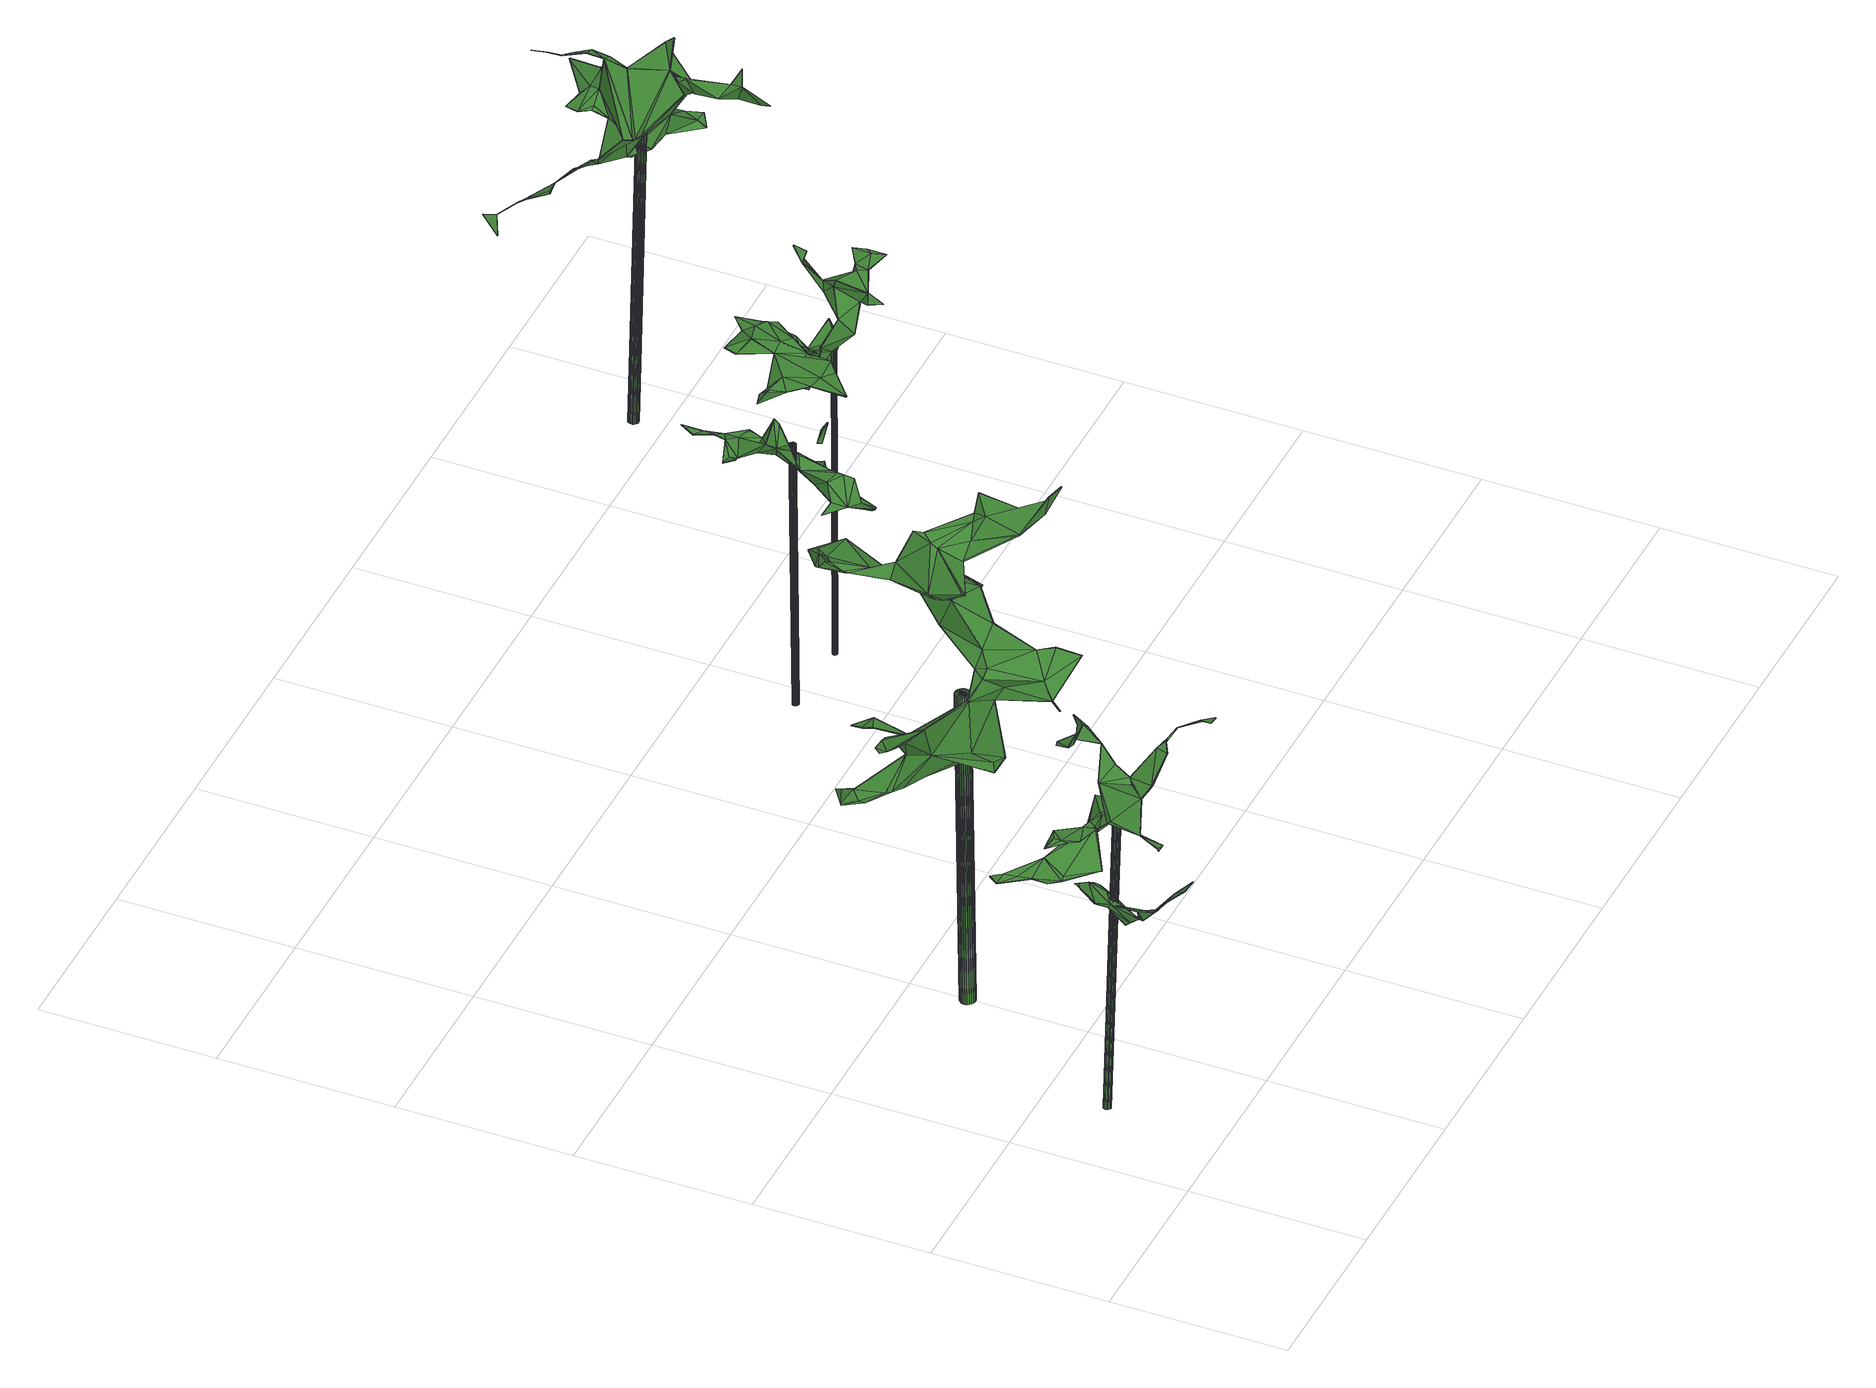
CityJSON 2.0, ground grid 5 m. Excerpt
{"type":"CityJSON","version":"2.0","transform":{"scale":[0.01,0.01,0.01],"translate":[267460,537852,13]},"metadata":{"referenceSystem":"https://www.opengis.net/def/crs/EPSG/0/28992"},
"CityObjects":{
"tree1":{"type":"SolitaryVegetationObject","attributes":{"gtid":299,"crown_width_m":3.86,"crown_median_z":22.82,"crown_r50_m":0.208,"crown_porosity":0.941,"trunk_H_m":9.48,"trunk_DBH_m":0.213,"trunk_radius_m":0.107,"trunk_base_height_m":13.34,"original_gtid":"338"},"geometry":[{"type":"Solid","lod":"3","boundaries":[[[[0,1,2]],[[3,4,5]],[[3,6,4]],[[7,8,9]],[[10,11,12]],[[13,14,15]],[[16,17,18]],[[19,20,21]],[[3,22,6]],[[23,24,7]],[[25,7,24]],[[25,24,23]],[[26,27,28]],[[10,29,11]],[[21,30,19]],[[31,32,33]],[[34,35,36]],[[37,38,39]],[[40,41,42]],[[1,40,42]],[[29,26,11]],[[7,43,8]],[[12,11,26]],[[44,14,45]],[[23,9,8]],[[46,5,47]],[[3,5,46]],[[48,49,50]],[[51,52,34]],[[1,53,54]],[[40,54,53]],[[32,13,55]],[[32,31,56]],[[32,56,13]],[[57,58,41]],[[18,59,16]],[[47,60,61]],[[20,62,21]],[[63,64,65]],[[43,7,66]],[[2,67,68]],[[57,67,2]],[[69,70,71]],[[62,71,70]],[[72,73,71]],[[68,74,75]],[[76,77,15]],[[55,15,77]],[[0,53,1]],[[35,48,50]],[[78,79,80]],[[81,82,59]],[[81,59,18]],[[83,84,85]],[[83,85,86]],[[33,37,87]],[[88,87,37]],[[89,90,91]],[[53,75,64]],[[92,93,94]],[[10,95,96]],[[84,47,97]],[[60,47,84]],[[98,82,14]],[[26,28,12]],[[82,63,59]],[[90,89,79]],[[99,56,31]],[[73,86,35]],[[88,37,100]],[[92,101,102]],[[72,51,103]],[[71,51,72]],[[68,98,74]],[[98,68,63]],[[43,104,8]],[[62,105,52]],[[106,60,36]],[[82,107,108]],[[109,80,89]],[[78,110,79]],[[53,64,41]],[[53,41,40]],[[76,15,111]],[[63,82,98]],[[108,109,112]],[[52,35,34]],[[98,14,13]],[[0,75,53]],[[81,107,82]],[[69,71,73]],[[91,90,113]],[[79,89,80]],[[95,100,114]],[[23,8,104]],[[1,54,40]],[[4,115,5]],[[63,68,64]],[[21,62,70]],[[57,43,58]],[[57,41,67]],[[51,34,103]],[[13,15,55]],[[70,116,21]],[[97,5,115]],[[47,5,97]],[[1,42,2]],[[9,23,7]],[[50,73,35]],[[20,19,105]],[[20,105,62]],[[84,83,60]],[[65,75,74]],[[112,117,110]],[[14,108,107]],[[14,107,15]],[[68,67,64]],[[16,59,63]],[[16,63,65]],[[29,114,26]],[[29,95,114]],[[46,118,119]],[[26,114,27]],[[39,38,88]],[[61,60,106]],[[91,109,89]],[[104,57,23]],[[61,106,102]],[[109,91,113]],[[43,57,104]],[[105,35,52]],[[105,48,35]],[[16,120,17]],[[0,68,75]],[[115,118,97]],[[64,75,65]],[[0,2,68]],[[15,107,81]],[[121,122,123]],[[49,116,73]],[[39,88,28]],[[123,122,76]],[[120,124,17]],[[33,32,124]],[[38,124,120]],[[44,109,108]],[[44,125,109]],[[62,51,71]],[[62,52,51]],[[78,80,125]],[[109,125,80]],[[29,96,95]],[[118,101,97]],[[102,101,61]],[[46,61,101]],[[13,126,98]],[[127,98,126]],[[127,126,13]],[[65,74,120]],[[88,38,99]],[[81,18,128]],[[76,122,121]],[[28,27,39]],[[86,129,83]],[[72,129,86]],[[49,130,116]],[[58,66,7]],[[3,46,22]],[[118,4,119]],[[46,47,61]],[[58,43,66]],[[42,25,2]],[[109,113,112]],[[44,110,78]],[[128,131,77]],[[125,44,78]],[[110,117,79]],[[112,113,117]],[[90,117,113]],[[76,128,77]],[[79,117,90]],[[108,45,82]],[[30,130,19]],[[115,4,118]],[[132,102,84]],[[65,120,16]],[[118,46,101]],[[82,45,14]],[[33,38,37]],[[73,72,86]],[[123,76,111]],[[121,123,111]],[[121,111,15]],[[56,127,13]],[[97,132,84]],[[101,132,97]],[[28,100,12]],[[95,12,100]],[[17,32,55]],[[50,49,73]],[[108,14,44]],[[55,77,131]],[[2,25,57]],[[23,57,25]],[[39,100,37]],[[98,127,74]],[[103,129,72]],[[46,119,22]],[[55,131,17]],[[83,36,60]],[[103,36,83]],[[34,36,103]],[[94,93,132]],[[119,4,22]],[[4,6,22]],[[39,27,100]],[[88,100,28]],[[74,127,120]],[[99,127,56]],[[38,127,99]],[[38,120,127]],[[12,95,10]],[[81,133,15]],[[29,10,96]],[[30,116,130]],[[21,116,30]],[[41,64,67]],[[33,124,38]],[[94,132,92]],[[132,93,102]],[[102,93,92]],[[101,92,132]],[[41,25,42]],[[41,58,25]],[[7,25,58]],[[48,130,49]],[[105,130,48]],[[19,130,105]],[[17,131,18]],[[128,18,131]],[[106,36,102]],[[17,124,32]],[[86,85,35]],[[35,85,36]],[[15,133,121]],[[27,114,100]],[[83,129,103]],[[33,87,31]],[[99,31,87]],[[88,99,87]],[[69,116,70]],[[73,116,69]],[[102,36,85]],[[102,85,84]],[[81,128,133]],[[121,133,76]],[[128,76,133]],[[112,45,108]],[[44,45,110]],[[110,45,112]],[[134,135,136]],[[134,136,137]],[[137,136,138]],[[137,138,139]],[[136,135,140]],[[136,140,138]],[[138,140,141]],[[138,141,139]],[[140,135,142]],[[140,142,141]],[[141,142,143]],[[141,143,139]],[[142,135,144]],[[142,144,143]],[[143,144,145]],[[143,145,139]],[[144,135,146]],[[144,146,145]],[[145,146,147]],[[145,147,139]],[[146,135,148]],[[146,148,147]],[[147,148,149]],[[147,149,139]],[[148,135,150]],[[148,150,149]],[[149,150,151]],[[149,151,139]],[[150,135,152]],[[150,152,151]],[[151,152,153]],[[151,153,139]],[[152,135,154]],[[152,154,153]],[[153,154,155]],[[153,155,139]],[[154,135,156]],[[154,156,155]],[[155,156,157]],[[155,157,139]],[[156,135,158]],[[156,158,157]],[[157,158,159]],[[157,159,139]],[[158,135,160]],[[158,160,159]],[[159,160,161]],[[159,161,139]],[[160,135,162]],[[160,162,161]],[[161,162,163]],[[161,163,139]],[[162,135,164]],[[162,164,163]],[[163,164,165]],[[163,165,139]],[[164,135,166]],[[164,166,165]],[[165,166,167]],[[165,167,139]],[[166,135,168]],[[166,168,167]],[[167,168,169]],[[167,169,139]],[[168,135,170]],[[168,170,169]],[[169,170,171]],[[169,171,139]],[[170,135,172]],[[170,172,171]],[[171,172,173]],[[171,173,139]],[[172,135,174]],[[172,174,173]],[[173,174,175]],[[173,175,139]],[[174,135,176]],[[174,176,175]],[[175,176,177]],[[175,177,139]],[[176,135,178]],[[176,178,177]],[[177,178,179]],[[177,179,139]],[[178,135,180]],[[178,180,179]],[[179,180,181]],[[179,181,139]],[[180,135,182]],[[180,182,181]],[[181,182,183]],[[181,183,139]],[[182,135,134]],[[182,134,183]],[[183,134,137]],[[183,137,139]]]]}]},
"tree2":{"type":"SolitaryVegetationObject","attributes":{"gtid":203,"crown_width_m":7.21,"crown_median_z":23.22,"crown_r50_m":0.331,"crown_porosity":0.958,"trunk_H_m":9.76,"trunk_DBH_m":0.433,"trunk_radius_m":0.217,"trunk_base_height_m":13.46,"original_gtid":"224"},"geometry":[{"type":"Solid","lod":"3","boundaries":[[[[184,185,186]],[[187,188,189]],[[190,191,192]],[[193,194,195]],[[196,188,187]],[[197,198,199]],[[197,199,200]],[[201,202,203]],[[204,205,206]],[[207,208,195]],[[209,210,211]],[[212,213,214]],[[215,216,217]],[[218,219,220]],[[221,222,223]],[[224,225,226]],[[224,226,227]],[[228,229,230]],[[231,230,229]],[[232,188,233]],[[234,235,236]],[[209,211,237]],[[238,239,214]],[[240,241,231]],[[242,202,243]],[[244,245,246]],[[247,248,249]],[[250,248,247]],[[251,252,247]],[[253,254,212]],[[255,256,257]],[[258,259,260]],[[261,227,262]],[[263,206,238]],[[264,244,265]],[[189,188,266]],[[267,268,269]],[[256,255,270]],[[271,210,209]],[[272,210,271]],[[273,205,204]],[[274,275,276]],[[277,275,274]],[[278,218,220]],[[266,232,227]],[[266,227,261]],[[228,279,280]],[[228,230,279]],[[281,282,283]],[[226,283,282]],[[196,187,284]],[[266,188,232]],[[261,282,266]],[[276,275,285]],[[265,246,286]],[[287,288,289]],[[290,291,292]],[[274,293,277]],[[294,295,296]],[[215,217,297]],[[200,298,197]],[[299,298,200]],[[244,246,265]],[[228,280,300]],[[225,283,226]],[[234,236,301]],[[255,302,270]],[[303,203,202]],[[304,238,203]],[[243,202,201]],[[243,201,305]],[[196,224,233]],[[306,307,215]],[[300,308,228]],[[309,308,300]],[[310,308,309]],[[311,312,313]],[[185,314,199]],[[265,286,264]],[[315,264,286]],[[316,268,267]],[[233,224,232]],[[192,236,317]],[[318,236,192]],[[249,248,288]],[[223,288,248]],[[221,319,273]],[[320,319,221]],[[233,188,196]],[[259,321,322]],[[299,200,323]],[[208,321,195]],[[322,321,208]],[[287,249,288]],[[242,243,218]],[[289,324,325]],[[311,326,327]],[[326,328,327]],[[241,240,298]],[[316,290,242]],[[232,224,227]],[[326,311,329]],[[243,219,218]],[[330,331,332]],[[190,332,331]],[[328,333,234]],[[219,334,335]],[[280,336,337]],[[249,338,247]],[[295,237,296]],[[339,340,341]],[[269,203,303]],[[184,337,336]],[[270,342,343]],[[208,344,322]],[[345,322,344]],[[215,245,306]],[[294,280,295]],[[279,295,280]],[[218,346,242]],[[253,212,214]],[[347,346,348]],[[316,291,290]],[[347,284,187]],[[223,349,288]],[[285,350,276]],[[279,230,351]],[[272,336,352]],[[327,301,311]],[[197,240,198]],[[335,353,219]],[[262,282,261]],[[226,282,262]],[[273,204,260]],[[354,258,260]],[[289,288,324]],[[317,236,269]],[[242,317,269]],[[316,267,291]],[[193,195,321]],[[291,303,292]],[[240,355,198]],[[356,273,319]],[[357,191,331]],[[269,304,203]],[[189,281,187]],[[336,294,352]],[[328,234,327]],[[327,234,301]],[[270,302,342]],[[270,343,256]],[[222,349,223]],[[256,343,325]],[[200,199,323]],[[299,323,199]],[[315,358,264]],[[227,226,262]],[[224,196,284]],[[281,266,282]],[[317,242,346]],[[244,358,359]],[[264,358,244]],[[204,263,220]],[[273,345,221]],[[224,284,347]],[[212,254,213]],[[214,213,238]],[[238,304,278]],[[312,318,307]],[[331,330,357]],[[283,360,347]],[[361,221,362]],[[260,353,363]],[[334,219,305]],[[243,305,219]],[[203,238,213]],[[220,353,260]],[[201,203,213]],[[218,236,235]],[[185,230,231]],[[185,231,241]],[[276,350,274]],[[204,206,263]],[[364,365,366]],[[347,367,224]],[[312,307,359]],[[313,368,357]],[[297,357,368]],[[369,288,350]],[[350,288,349]],[[256,325,324]],[[289,370,287]],[[251,250,252]],[[199,186,185]],[[309,300,337]],[[352,211,272]],[[235,346,218]],[[371,372,258]],[[206,205,373]],[[192,374,307]],[[287,334,338]],[[318,192,307]],[[313,357,330]],[[297,358,375]],[[370,325,343]],[[370,289,325]],[[249,287,338]],[[189,266,281]],[[309,337,184]],[[184,310,309]],[[198,186,199]],[[202,292,303]],[[202,290,292]],[[352,294,296]],[[376,377,257]],[[359,306,244]],[[245,244,306]],[[242,290,202]],[[303,291,267]],[[283,347,187]],[[303,267,269]],[[220,260,204]],[[366,248,250]],[[255,257,377]],[[293,274,349]],[[221,361,222]],[[344,208,207]],[[240,231,308]],[[241,314,185]],[[219,353,220]],[[209,237,295]],[[272,211,210]],[[336,185,184]],[[358,368,359]],[[312,359,368]],[[279,209,295]],[[237,211,296]],[[352,296,211]],[[271,230,336]],[[271,336,272]],[[374,192,191]],[[298,314,241]],[[299,314,298]],[[299,199,314]],[[341,254,253]],[[341,305,254]],[[364,250,251]],[[324,378,256]],[[376,256,378]],[[336,230,185]],[[318,312,301]],[[250,364,366]],[[215,374,216]],[[363,379,354]],[[301,236,318]],[[305,201,213]],[[331,191,190]],[[216,191,217]],[[293,349,222]],[[274,350,349]],[[334,287,335]],[[258,354,371]],[[221,248,366]],[[223,248,221]],[[370,335,287]],[[373,380,381]],[[304,269,236]],[[359,307,306]],[[278,236,218]],[[304,236,278]],[[341,381,339]],[[311,313,329]],[[328,329,313]],[[197,298,240]],[[224,367,225]],[[333,225,367]],[[259,193,321]],[[242,269,268]],[[328,326,329]],[[328,313,330]],[[360,382,332]],[[259,322,383]],[[384,275,385]],[[259,383,260]],[[339,381,380]],[[285,275,384]],[[386,253,214]],[[235,348,346]],[[221,366,320]],[[324,343,342]],[[301,312,311]],[[242,268,316]],[[308,310,240]],[[310,184,240]],[[280,337,300]],[[256,376,257]],[[380,340,339]],[[305,213,254]],[[387,381,341]],[[285,384,350]],[[371,350,384]],[[216,374,191]],[[215,307,374]],[[315,375,358]],[[277,385,275]],[[259,372,193]],[[194,193,372]],[[206,381,387]],[[373,381,206]],[[345,383,322]],[[345,273,383]],[[273,260,383]],[[186,198,355]],[[246,375,286]],[[293,385,277]],[[330,382,328]],[[332,382,330]],[[333,328,382]],[[273,356,205]],[[283,225,382]],[[360,283,382]],[[333,382,225]],[[297,368,358]],[[312,368,313]],[[376,302,377]],[[376,342,302]],[[377,302,255]],[[238,278,263]],[[263,278,220]],[[388,371,384]],[[222,388,293]],[[333,367,347]],[[305,389,334]],[[341,389,305]],[[333,348,234]],[[235,234,348]],[[215,297,375]],[[184,355,240]],[[345,362,221]],[[344,362,345]],[[384,385,388]],[[293,388,385]],[[357,297,191]],[[217,191,297]],[[379,343,369]],[[379,369,371]],[[350,371,369]],[[281,283,187]],[[260,363,354]],[[338,334,389]],[[324,369,343]],[[324,288,369]],[[194,372,371]],[[388,361,371]],[[259,258,372]],[[388,222,361]],[[366,365,320]],[[371,354,379]],[[342,378,324]],[[370,343,379]],[[363,353,335]],[[335,379,363]],[[370,379,335]],[[348,333,347]],[[341,340,373]],[[342,376,378]],[[280,294,336]],[[332,190,360]],[[347,360,346]],[[346,360,317]],[[192,317,360]],[[192,360,190]],[[338,356,247]],[[389,356,338]],[[247,356,251]],[[373,340,380]],[[364,356,365]],[[373,205,356]],[[341,356,389]],[[341,373,356]],[[251,356,364]],[[286,375,315]],[[246,245,375]],[[215,375,245]],[[356,319,365]],[[320,365,319]],[[361,194,371]],[[195,194,207]],[[207,194,344]],[[362,344,194]],[[362,194,361]],[[271,351,230]],[[253,387,341]],[[253,386,387]],[[206,239,238]],[[250,247,252]],[[308,231,229]],[[308,229,228]],[[184,186,355]],[[206,387,239]],[[214,239,386]],[[386,239,387]],[[209,351,271]],[[279,351,209]],[[390,391,392]],[[390,392,393]],[[393,392,394]],[[393,394,395]],[[392,391,396]],[[392,396,394]],[[394,396,397]],[[394,397,395]],[[396,391,398]],[[396,398,397]],[[397,398,399]],[[397,399,395]],[[398,391,400]],[[398,400,399]],[[399,400,401]],[[399,401,395]],[[400,391,402]],[[400,402,401]],[[401,402,403]],[[401,403,395]],[[402,391,404]],[[402,404,403]],[[403,404,405]],[[403,405,395]],[[404,391,406]],[[404,406,405]],[[405,406,407]],[[405,407,395]],[[406,391,408]],[[406,408,407]],[[407,408,409]],[[407,409,395]],[[408,391,410]],[[408,410,409]],[[409,410,411]],[[409,411,395]],[[410,391,412]],[[410,412,411]],[[411,412,413]],[[411,413,395]],[[412,391,414]],[[412,414,413]],[[413,414,415]],[[413,415,395]],[[414,391,416]],[[414,416,415]],[[415,416,417]],[[415,417,395]],[[416,391,418]],[[416,418,417]],[[417,418,419]],[[417,419,395]],[[418,391,420]],[[418,420,419]],[[419,420,421]],[[419,421,395]],[[420,391,422]],[[420,422,421]],[[421,422,423]],[[421,423,395]],[[422,391,424]],[[422,424,423]],[[423,424,425]],[[423,425,395]],[[424,391,426]],[[424,426,425]],[[425,426,427]],[[425,427,395]],[[426,391,428]],[[426,428,427]],[[427,428,429]],[[427,429,395]],[[428,391,430]],[[428,430,429]],[[429,430,431]],[[429,431,395]],[[430,391,432]],[[430,432,431]],[[431,432,433]],[[431,433,395]],[[432,391,434]],[[432,434,433]],[[433,434,435]],[[433,435,395]],[[434,391,436]],[[434,436,435]],[[435,436,437]],[[435,437,395]],[[436,391,438]],[[436,438,437]],[[437,438,439]],[[437,439,395]],[[438,391,390]],[[438,390,439]],[[439,390,393]],[[439,393,395]]]]}]},
"tree3":{"type":"SolitaryVegetationObject","attributes":{"gtid":303,"crown_width_m":3.64,"crown_median_z":21.95,"crown_r50_m":0.225,"crown_porosity":0.938,"trunk_H_m":8.54,"trunk_DBH_m":0.186,"trunk_radius_m":0.0931,"trunk_base_height_m":13.41,"original_gtid":"342"},"geometry":[{"type":"Solid","lod":"3","boundaries":[[[[440,441,442]],[[443,444,445]],[[446,447,448]],[[444,449,445]],[[450,440,449]],[[451,452,447]],[[453,454,455]],[[456,457,458]],[[459,442,441]],[[460,461,462]],[[463,464,465]],[[466,467,468]],[[458,457,469]],[[470,471,472]],[[473,474,475]],[[473,476,474]],[[457,443,477]],[[445,477,443]],[[478,479,480]],[[481,482,453]],[[483,484,485]],[[450,443,457]],[[486,487,488]],[[477,489,469]],[[490,489,477]],[[457,477,469]],[[491,492,493]],[[494,495,496]],[[496,497,494]],[[473,477,445]],[[490,477,473]],[[498,499,500]],[[501,502,503]],[[469,504,505]],[[451,506,507]],[[508,507,506]],[[509,502,501]],[[495,504,510]],[[511,512,513]],[[460,514,515]],[[481,516,517]],[[518,519,520]],[[518,520,521]],[[491,479,478]],[[486,488,463]],[[522,463,488]],[[481,523,516]],[[524,525,526]],[[527,528,529]],[[493,479,491]],[[521,513,512]],[[530,531,532]],[[447,519,448]],[[454,464,455]],[[533,534,535]],[[515,484,483]],[[536,491,534]],[[529,528,537]],[[538,478,539]],[[455,481,453]],[[483,470,540]],[[541,535,542]],[[533,535,541]],[[543,544,545]],[[546,547,548]],[[543,549,493]],[[550,518,521]],[[495,500,496]],[[534,491,478]],[[551,468,467]],[[538,552,542]],[[466,485,553]],[[484,553,485]],[[448,525,446]],[[496,500,497]],[[493,492,543]],[[551,467,462]],[[460,462,467]],[[527,464,554]],[[492,491,555]],[[524,526,556]],[[519,556,526]],[[455,464,522]],[[463,522,464]],[[557,544,541]],[[452,558,447]],[[447,558,559]],[[515,514,560]],[[514,553,560]],[[532,512,530]],[[561,562,563]],[[560,553,484]],[[515,560,484]],[[489,490,469]],[[517,516,554]],[[564,486,565]],[[521,532,550]],[[473,445,449]],[[490,504,469]],[[443,449,444]],[[450,449,443]],[[566,563,567]],[[462,461,494]],[[545,568,569]],[[561,566,570]],[[571,572,547]],[[554,464,454]],[[473,449,476]],[[573,569,568]],[[544,574,568]],[[539,568,574]],[[551,575,468]],[[468,575,576]],[[481,517,482]],[[462,575,551]],[[511,513,559]],[[454,517,554]],[[454,453,517]],[[482,517,453]],[[566,561,563]],[[494,575,462]],[[576,575,494]],[[577,521,520]],[[577,520,519]],[[572,578,547]],[[442,579,440]],[[546,537,571]],[[456,580,450]],[[581,580,456]],[[486,463,582]],[[486,582,558]],[[458,461,460]],[[493,480,479]],[[532,521,512]],[[461,495,494]],[[556,506,583]],[[584,511,570]],[[483,585,515]],[[566,567,570]],[[570,567,584]],[[571,547,546]],[[459,586,442]],[[455,523,481]],[[574,556,550]],[[574,550,539]],[[501,503,471]],[[499,509,587]],[[559,577,447]],[[485,588,589]],[[485,589,483]],[[519,447,577]],[[490,475,470]],[[506,557,508]],[[503,472,471]],[[571,537,572]],[[567,530,584]],[[468,576,466]],[[455,522,523]],[[557,556,574]],[[557,506,556]],[[545,544,568]],[[557,574,544]],[[502,509,498]],[[542,478,538]],[[542,535,478]],[[534,478,535]],[[576,494,497]],[[466,576,588]],[[497,588,576]],[[548,547,578]],[[590,588,499]],[[466,553,467]],[[550,538,539]],[[552,538,550]],[[545,549,543]],[[502,472,503]],[[463,465,511]],[[581,441,440]],[[441,581,459]],[[469,505,458]],[[456,450,457]],[[554,516,527]],[[459,581,586]],[[591,563,562]],[[450,580,440]],[[579,442,586]],[[579,586,592]],[[592,586,456]],[[456,586,581]],[[581,440,580]],[[483,589,470]],[[590,470,589]],[[451,565,452]],[[558,452,565]],[[558,565,486]],[[541,491,536]],[[460,467,514]],[[509,499,498]],[[475,474,540]],[[529,537,546]],[[446,525,524]],[[470,587,471]],[[473,475,490]],[[527,529,465]],[[561,465,529]],[[563,591,593]],[[563,593,567]],[[564,565,507]],[[527,594,548]],[[497,500,499]],[[456,458,483]],[[456,483,592]],[[530,593,595]],[[567,593,530]],[[564,487,486]],[[562,595,591]],[[472,502,500]],[[506,451,583]],[[557,541,508]],[[541,542,508]],[[596,597,579]],[[588,590,589]],[[542,531,508]],[[550,531,552]],[[508,531,507]],[[542,552,531]],[[562,531,530]],[[595,562,530]],[[507,531,562]],[[532,531,550]],[[507,562,564]],[[595,593,591]],[[483,458,585]],[[561,487,562]],[[546,487,561]],[[562,487,564]],[[544,543,492]],[[529,546,561]],[[458,504,461]],[[505,504,458]],[[524,556,583]],[[524,583,446]],[[461,504,495]],[[501,587,509]],[[501,471,587]],[[588,485,466]],[[502,498,500]],[[451,447,583]],[[497,499,588]],[[514,467,553]],[[561,598,465]],[[511,465,598]],[[511,598,561]],[[519,518,556]],[[550,556,518]],[[488,548,594]],[[488,594,522]],[[530,512,584]],[[492,555,544]],[[544,555,541]],[[491,541,555]],[[527,548,578]],[[578,572,527]],[[448,526,525]],[[519,526,448]],[[548,488,546]],[[577,513,521]],[[584,512,511]],[[534,533,536]],[[561,570,511]],[[476,449,440]],[[540,470,475]],[[499,587,590]],[[507,599,451]],[[565,451,599]],[[565,599,507]],[[590,587,470]],[[464,527,465]],[[483,540,600]],[[573,478,480]],[[573,539,478]],[[487,546,488]],[[474,600,540]],[[474,596,600]],[[592,600,596]],[[483,600,592]],[[549,569,480]],[[573,480,569]],[[549,480,493]],[[592,596,579]],[[573,568,539]],[[572,537,528]],[[572,528,527]],[[504,490,510]],[[472,510,470]],[[470,510,490]],[[541,536,533]],[[440,579,597]],[[472,500,510]],[[495,510,500]],[[569,549,545]],[[523,522,594]],[[446,583,447]],[[577,559,513]],[[596,474,597]],[[476,597,474]],[[440,597,476]],[[460,515,585]],[[460,585,458]],[[511,582,463]],[[511,559,582]],[[559,558,582]],[[516,594,527]],[[516,523,594]],[[601,602,603]],[[601,603,604]],[[604,603,605]],[[604,605,606]],[[603,602,607]],[[603,607,605]],[[605,607,608]],[[605,608,606]],[[607,602,609]],[[607,609,608]],[[608,609,610]],[[608,610,606]],[[609,602,611]],[[609,611,610]],[[610,611,612]],[[610,612,606]],[[611,602,613]],[[611,613,612]],[[612,613,614]],[[612,614,606]],[[613,602,615]],[[613,615,614]],[[614,615,616]],[[614,616,606]],[[615,602,617]],[[615,617,616]],[[616,617,618]],[[616,618,606]],[[617,602,619]],[[617,619,618]],[[618,619,620]],[[618,620,606]],[[619,602,621]],[[619,621,620]],[[620,621,622]],[[620,622,606]],[[621,602,623]],[[621,623,622]],[[622,623,624]],[[622,624,606]],[[623,602,625]],[[623,625,624]],[[624,625,626]],[[624,626,606]],[[625,602,627]],[[625,627,626]],[[626,627,628]],[[626,628,606]],[[627,602,629]],[[627,629,628]],[[628,629,630]],[[628,630,606]],[[629,602,631]],[[629,631,630]],[[630,631,632]],[[630,632,606]],[[631,602,633]],[[631,633,632]],[[632,633,634]],[[632,634,606]],[[633,602,635]],[[633,635,634]],[[634,635,636]],[[634,636,606]],[[635,602,637]],[[635,637,636]],[[636,637,638]],[[636,638,606]],[[637,602,639]],[[637,639,638]],[[638,639,640]],[[638,640,606]],[[639,602,641]],[[639,641,640]],[[640,641,642]],[[640,642,606]],[[641,602,643]],[[641,643,642]],[[642,643,644]],[[642,644,606]],[[643,602,645]],[[643,645,644]],[[644,645,646]],[[644,646,606]],[[645,602,647]],[[645,647,646]],[[646,647,648]],[[646,648,606]],[[647,602,649]],[[647,649,648]],[[648,649,650]],[[648,650,606]],[[649,602,601]],[[649,601,650]],[[650,601,604]],[[650,604,606]]]]}]},
"tree4":{"type":"SolitaryVegetationObject","attributes":{"gtid":304,"crown_width_m":2.44,"crown_median_z":23.63,"crown_r50_m":0.223,"crown_porosity":0.941,"trunk_H_m":10.39,"trunk_DBH_m":0.137,"trunk_radius_m":0.0686,"trunk_base_height_m":13.24,"original_gtid":"343"},"geometry":[{"type":"Solid","lod":"3","boundaries":[[[[651,652,653]],[[654,655,656]],[[657,658,659]],[[660,661,662]],[[663,664,665]],[[666,652,651]],[[667,668,669]],[[670,671,672]],[[673,661,674]],[[675,673,676]],[[677,671,678]],[[679,680,681]],[[682,655,683]],[[659,684,685]],[[682,686,656]],[[679,687,688]],[[687,689,688]],[[690,691,692]],[[693,692,691]],[[659,686,682]],[[680,688,694]],[[695,684,683]],[[676,696,697]],[[682,656,655]],[[698,699,700]],[[673,701,661]],[[702,680,694]],[[660,662,703]],[[683,704,695]],[[700,705,706]],[[699,705,700]],[[699,698,707]],[[695,708,671]],[[678,671,708]],[[709,710,711]],[[712,679,681]],[[687,679,712]],[[699,706,705]],[[699,707,706]],[[661,701,662]],[[713,714,669]],[[654,704,655]],[[667,669,714]],[[709,711,715]],[[716,717,713]],[[710,718,719]],[[668,720,721]],[[683,684,659]],[[722,663,723]],[[723,663,724]],[[672,725,710]],[[663,725,672]],[[726,719,727]],[[681,728,687]],[[703,662,701]],[[661,660,729]],[[724,730,653]],[[703,675,731]],[[701,675,703]],[[659,682,683]],[[717,720,713]],[[714,713,720]],[[732,733,734]],[[660,703,735]],[[722,664,663]],[[667,714,720]],[[715,693,709]],[[736,737,738]],[[683,655,704]],[[674,661,729]],[[732,734,716]],[[719,670,739]],[[739,670,740]],[[703,731,735]],[[698,741,707]],[[656,678,742]],[[728,702,743]],[[744,710,665]],[[745,681,687]],[[681,745,712]],[[700,651,734]],[[692,746,690]],[[657,690,746]],[[675,701,673]],[[659,747,686]],[[666,738,737]],[[653,723,724]],[[666,723,652]],[[721,720,717]],[[738,730,677]],[[707,741,706]],[[696,666,697]],[[738,653,730]],[[709,691,690]],[[709,693,691]],[[677,736,738]],[[690,657,718]],[[719,739,672]],[[719,672,710]],[[656,742,654]],[[696,676,713]],[[696,713,669]],[[696,669,668]],[[696,668,738]],[[738,668,653]],[[711,658,715]],[[748,711,710]],[[748,744,749]],[[748,749,747]],[[747,659,748]],[[666,696,738]],[[700,706,732]],[[700,732,651]],[[712,745,687]],[[684,718,685]],[[684,727,718]],[[744,665,722]],[[673,674,676]],[[666,737,722]],[[722,737,656]],[[747,722,656]],[[666,722,723]],[[713,676,674]],[[747,656,686]],[[729,735,750]],[[710,744,748]],[[710,690,718]],[[667,720,668]],[[734,733,700]],[[731,750,735]],[[716,751,732]],[[718,727,719]],[[724,752,730]],[[700,733,698]],[[722,665,664]],[[711,659,658]],[[654,742,708]],[[709,690,710]],[[663,752,724]],[[716,734,717]],[[675,750,731]],[[677,678,736]],[[678,737,736]],[[656,737,678]],[[729,750,697]],[[735,729,660]],[[651,697,666]],[[741,698,733]],[[697,651,732]],[[676,750,675]],[[697,750,676]],[[672,752,663]],[[681,680,728]],[[672,739,740]],[[740,670,672]],[[677,730,752]],[[671,670,726]],[[671,726,695]],[[670,719,726]],[[687,728,689]],[[657,685,718]],[[659,685,657]],[[679,688,680]],[[702,728,680]],[[752,671,677]],[[752,672,671]],[[715,746,692]],[[658,746,715]],[[674,729,751]],[[747,749,722]],[[722,749,744]],[[706,741,733]],[[706,733,732]],[[723,653,652]],[[668,721,653]],[[659,711,748]],[[715,692,693]],[[674,751,713]],[[716,713,751]],[[729,697,751]],[[732,751,697]],[[728,743,689]],[[726,684,695]],[[727,684,726]],[[694,743,702]],[[689,743,688]],[[694,688,743]],[[665,710,725]],[[665,725,663]],[[708,695,704]],[[657,746,658]],[[653,753,651]],[[708,742,678]],[[734,651,753]],[[717,734,753]],[[717,753,721]],[[653,721,753]],[[654,708,704]],[[754,755,756]],[[754,756,757]],[[757,756,758]],[[757,758,759]],[[756,755,760]],[[756,760,758]],[[758,760,761]],[[758,761,759]],[[760,755,762]],[[760,762,761]],[[761,762,763]],[[761,763,759]],[[762,755,764]],[[762,764,763]],[[763,764,765]],[[763,765,759]],[[764,755,766]],[[764,766,765]],[[765,766,767]],[[765,767,759]],[[766,755,768]],[[766,768,767]],[[767,768,769]],[[767,769,759]],[[768,755,770]],[[768,770,769]],[[769,770,771]],[[769,771,759]],[[770,755,772]],[[770,772,771]],[[771,772,773]],[[771,773,759]],[[772,755,774]],[[772,774,773]],[[773,774,775]],[[773,775,759]],[[774,755,776]],[[774,776,775]],[[775,776,777]],[[775,777,759]],[[776,755,778]],[[776,778,777]],[[777,778,779]],[[777,779,759]],[[778,755,780]],[[778,780,779]],[[779,780,781]],[[779,781,759]],[[780,755,782]],[[780,782,781]],[[781,782,783]],[[781,783,759]],[[782,755,784]],[[782,784,783]],[[783,784,785]],[[783,785,759]],[[784,755,786]],[[784,786,785]],[[785,786,787]],[[785,787,759]],[[786,755,788]],[[786,788,787]],[[787,788,789]],[[787,789,759]],[[788,755,790]],[[788,790,789]],[[789,790,791]],[[789,791,759]],[[790,755,792]],[[790,792,791]],[[791,792,793]],[[791,793,759]],[[792,755,794]],[[792,794,793]],[[793,794,795]],[[793,795,759]],[[794,755,796]],[[794,796,795]],[[795,796,797]],[[795,797,759]],[[796,755,798]],[[796,798,797]],[[797,798,799]],[[797,799,759]],[[798,755,800]],[[798,800,799]],[[799,800,801]],[[799,801,759]],[[800,755,802]],[[800,802,801]],[[801,802,803]],[[801,803,759]],[[802,755,754]],[[802,754,803]],[[803,754,757]],[[803,757,759]]]]}]},
"tree5":{"type":"SolitaryVegetationObject","attributes":{"gtid":306,"crown_width_m":4.91,"crown_median_z":23.36,"crown_r50_m":0.383,"crown_porosity":0.912,"trunk_H_m":9.92,"trunk_DBH_m":0.287,"trunk_radius_m":0.143,"trunk_base_height_m":13.44,"original_gtid":"345"},"geometry":[{"type":"Solid","lod":"3","boundaries":[[[[804,805,806]],[[807,808,809]],[[807,809,810]],[[811,812,813]],[[814,815,816]],[[811,813,817]],[[818,819,820]],[[821,822,823]],[[821,824,822]],[[825,826,827]],[[817,813,828]],[[829,830,831]],[[832,833,834]],[[835,836,837]],[[838,839,840]],[[841,842,843]],[[844,845,846]],[[847,814,848]],[[848,814,816]],[[849,827,850]],[[832,851,819]],[[852,819,851]],[[853,854,855]],[[842,820,856]],[[857,820,842]],[[829,848,816]],[[816,815,829]],[[858,859,860]],[[830,847,831]],[[861,854,862]],[[827,863,850]],[[846,845,864]],[[865,866,867]],[[868,864,869]],[[869,864,870]],[[806,805,871]],[[872,805,804]],[[873,837,836]],[[855,854,874]],[[846,833,844]],[[833,875,844]],[[834,876,877]],[[829,831,878]],[[863,879,850]],[[880,808,807]],[[881,882,883]],[[880,807,884]],[[877,876,885]],[[829,815,830]],[[886,806,810]],[[884,871,887]],[[888,823,825]],[[882,889,890]],[[847,830,815]],[[847,815,814]],[[891,892,893]],[[847,878,831]],[[879,878,847]],[[870,889,869]],[[894,895,896]],[[822,897,826]],[[852,858,860]],[[898,899,900]],[[818,901,902]],[[892,838,903]],[[892,903,893]],[[904,905,906]],[[879,847,850]],[[889,907,890]],[[825,905,904]],[[825,827,905]],[[818,908,901]],[[857,908,818]],[[902,901,909]],[[844,875,910]],[[879,905,849]],[[881,911,912]],[[881,912,882]],[[900,899,913]],[[833,832,875]],[[840,839,914]],[[915,916,900]],[[828,859,817]],[[828,836,859]],[[818,917,910]],[[918,919,920]],[[874,887,921]],[[874,921,898]],[[908,922,923]],[[908,923,899]],[[882,912,889]],[[888,821,823]],[[822,826,825]],[[852,851,924]],[[925,914,926]],[[927,928,856]],[[860,859,836]],[[917,891,870]],[[929,834,877]],[[843,930,895]],[[843,931,930]],[[817,873,811]],[[817,859,873]],[[810,884,887]],[[810,887,932]],[[933,934,804]],[[917,845,844]],[[870,845,917]],[[867,893,935]],[[887,874,886]],[[887,886,932]],[[849,878,879]],[[917,818,891]],[[902,891,818]],[[852,924,858]],[[860,936,820]],[[860,836,936]],[[888,825,937]],[[903,840,938]],[[891,867,870]],[[891,893,867]],[[889,824,869]],[[820,857,818]],[[906,905,863]],[[879,863,905]],[[843,842,931]],[[936,836,835]],[[868,939,885]],[[889,912,824]],[[911,824,912]],[[895,894,940]],[[895,940,941]],[[886,861,942]],[[918,920,929]],[[920,834,929]],[[896,943,894]],[[857,842,841]],[[929,944,918]],[[941,911,881]],[[811,873,812]],[[914,925,938]],[[820,819,852]],[[931,842,930]],[[918,944,919]],[[898,891,902]],[[891,898,900]],[[920,919,927]],[[852,860,820]],[[894,943,821]],[[909,945,946]],[[805,872,921]],[[805,921,871]],[[861,947,933]],[[827,948,949]],[[826,948,827]],[[894,937,940]],[[807,871,884]],[[832,910,875]],[[810,871,807]],[[806,871,810]],[[808,880,809]],[[870,867,907]],[[810,809,884]],[[887,871,921]],[[841,843,950]],[[848,829,878]],[[848,878,849]],[[842,856,930]],[[951,952,843]],[[947,934,933]],[[947,862,934]],[[920,927,856]],[[949,863,827]],[[906,863,949]],[[844,910,917]],[[818,910,819]],[[828,873,836]],[[905,827,849]],[[896,856,928]],[[858,837,859]],[[873,859,837]],[[934,862,908]],[[884,809,880]],[[908,857,841]],[[820,953,856]],[[812,873,813]],[[828,813,873]],[[838,840,903]],[[839,926,914]],[[954,886,810]],[[858,835,837]],[[936,835,924]],[[858,924,835]],[[893,903,935]],[[867,866,907]],[[897,955,940]],[[929,939,944]],[[944,939,868]],[[865,925,883]],[[865,883,882]],[[950,956,913]],[[923,913,899]],[[872,908,899]],[[804,908,872]],[[841,922,908]],[[904,937,825]],[[854,861,957]],[[854,957,874]],[[950,843,952]],[[890,958,866]],[[907,866,958]],[[907,958,890]],[[886,942,806]],[[922,913,923]],[[832,819,910]],[[856,896,930]],[[930,896,895]],[[944,868,869]],[[869,919,944]],[[898,855,874]],[[822,825,823]],[[886,874,957]],[[886,957,861]],[[934,908,804]],[[950,922,841]],[[922,950,913]],[[946,945,853]],[[862,854,853]],[[862,853,908]],[[945,908,853]],[[889,870,907]],[[948,826,937]],[[882,890,865]],[[846,959,876]],[[885,876,959]],[[915,883,916]],[[939,929,877]],[[877,885,939]],[[933,942,861]],[[890,866,865]],[[950,952,951]],[[840,914,938]],[[839,838,960]],[[900,926,960]],[[903,938,925]],[[839,960,926]],[[940,955,941]],[[925,926,900]],[[867,961,865]],[[935,961,867]],[[885,959,868]],[[849,850,848]],[[847,848,850]],[[870,864,845]],[[908,945,901]],[[909,901,945]],[[862,947,861]],[[904,948,937]],[[888,937,894]],[[872,898,921]],[[872,899,898]],[[953,851,920]],[[906,948,904]],[[834,851,832]],[[920,851,834]],[[949,948,906]],[[954,810,932]],[[946,962,909]],[[932,886,954]],[[888,894,821]],[[883,915,881]],[[956,881,915]],[[913,956,915]],[[913,915,900]],[[902,909,962]],[[902,962,898]],[[928,927,943]],[[928,943,896]],[[927,919,943]],[[824,943,869]],[[869,943,919]],[[898,962,853]],[[946,853,962]],[[821,943,824]],[[833,846,876]],[[833,876,834]],[[951,895,941]],[[961,935,903]],[[951,843,895]],[[925,961,903]],[[925,865,961]],[[892,960,838]],[[900,960,892]],[[891,900,892]],[[941,955,911]],[[951,941,881]],[[956,951,881]],[[950,951,956]],[[856,953,920]],[[936,953,820]],[[924,953,936]],[[806,942,804]],[[933,804,942]],[[937,897,940]],[[897,937,826]],[[959,846,864]],[[959,864,868]],[[924,851,953]],[[898,853,855]],[[900,916,925]],[[883,925,916]],[[897,822,955]],[[824,955,822]],[[824,911,955]],[[963,964,965]],[[963,965,966]],[[966,965,967]],[[966,967,968]],[[965,964,969]],[[965,969,967]],[[967,969,970]],[[967,970,968]],[[969,964,971]],[[969,971,970]],[[970,971,972]],[[970,972,968]],[[971,964,973]],[[971,973,972]],[[972,973,974]],[[972,974,968]],[[973,964,975]],[[973,975,974]],[[974,975,976]],[[974,976,968]],[[975,964,977]],[[975,977,976]],[[976,977,978]],[[976,978,968]],[[977,964,979]],[[977,979,978]],[[978,979,980]],[[978,980,968]],[[979,964,981]],[[979,981,980]],[[980,981,982]],[[980,982,968]],[[981,964,983]],[[981,983,982]],[[982,983,984]],[[982,984,968]],[[983,964,985]],[[983,985,984]],[[984,985,986]],[[984,986,968]],[[985,964,987]],[[985,987,986]],[[986,987,988]],[[986,988,968]],[[987,964,989]],[[987,989,988]],[[988,989,990]],[[988,990,968]],[[989,964,991]],[[989,991,990]],[[990,991,992]],[[990,992,968]],[[991,964,993]],[[991,993,992]],[[992,993,994]],[[992,994,968]],[[993,964,995]],[[993,995,994]],[[994,995,996]],[[994,996,968]],[[995,964,997]],[[995,997,996]],[[996,997,998]],[[996,998,968]],[[997,964,999]],[[997,999,998]],[[998,999,1000]],[[998,1000,968]],[[999,964,1001]],[[999,1001,1000]],[[1000,1001,1002]],[[1000,1002,968]],[[1001,964,1003]],[[1001,1003,1002]],[[1002,1003,1004]],[[1002,1004,968]],[[1003,964,1005]],[[1003,1005,1004]],[[1004,1005,1006]],[[1004,1006,968]],[[1005,964,1007]],[[1005,1007,1006]],[[1006,1007,1008]],[[1006,1008,968]],[[1007,964,1009]],[[1007,1009,1008]],[[1008,1009,1010]],[[1008,1010,968]],[[1009,964,1011]],[[1009,1011,1010]],[[1010,1011,1012]],[[1010,1012,968]],[[1011,964,963]],[[1011,963,1012]],[[1012,963,966]],[[1012,966,968]]]]}]}
},
"vertices":[
[347,433,1154],[357,477,1172],[304,427,1193],[216,81,853],[178,86,845],[186,119,820],[215,79,853],[177,447,1210],[159,434,1238],[160,436,1238],[463,139,1173],[489,137,1174],[471,172,1168],[252,241,1046],[208,307,983],[211,227,960],[309,292,1035],[304,254,1025],[259,265,987],[235,421,726],[285,389,704],[284,389,702],[215,80,854],[195,400,1249],[201,423,1195],[237,426,1176],[479,201,1140],[448,226,1141],[448,227,1143],[488,135,1172],[235,420,725],[358,215,1127],[296,229,1059],[359,215,1125],[232,306,707],[208,308,712],[214,229,687],[394,234,1131],[368,249,1126],[404,236,1134],[335,458,1161],[271,434,1165],[304,428,1192],[199,421,1194],[168,328,981],[179,331,974],[187,121,821],[199,171,743],[168,334,739],[166,334,737],[167,333,738],[275,328,685],[259,341,710],[346,433,1152],[356,478,1170],[253,240,1044],[296,231,1060],[237,425,1175],[237,427,1174],[232,306,986],[206,199,713],[200,173,745],[286,372,700],[252,362,1061],[335,390,1119],[325,345,1074],[200,423,1193],[271,432,1166],[334,388,1121],[258,342,708],[284,372,699],[275,330,683],[223,272,645],[211,318,697],[323,345,1076],[336,389,1120],[196,155,963],[213,227,960],[98,345,985],[79,389,988],[88,376,978],[233,235,943],[211,319,972],[213,229,685],[182,205,711],[212,230,686],[219,259,662],[394,234,1133],[404,236,1136],[49,422,972],[79,411,989],[50,424,972],[121,253,789],[119,254,788],[120,252,788],[470,172,1166],[464,140,1172],[175,174,752],[251,360,1062],[367,249,1127],[447,225,1142],[177,175,753],[169,216,749],[232,241,670],[194,399,1248],[251,388,729],[207,201,715],[210,317,972],[178,331,972],[125,380,954],[159,363,983],[181,164,960],[160,364,981],[113,426,985],[477,201,1140],[163,123,816],[251,388,727],[113,425,986],[164,124,816],[179,88,846],[315,300,1052],[181,164,958],[173,158,958],[172,159,959],[297,230,1059],[98,346,983],[307,292,1036],[313,300,1053],[233,234,945],[230,241,669],[234,419,727],[258,265,988],[167,215,748],[212,226,958],[236,325,34],[225,325,34],[235,328,34],[255,306,982],[254,309,982],[244,307,982],[234,330,34],[253,312,982],[233,332,34],[252,314,982],[230,334,34],[249,316,982],[228,335,34],[247,317,982],[225,336,34],[244,317,982],[222,335,34],[241,317,982],[220,334,34],[239,316,982],[218,333,34],[237,314,982],[216,331,34],[235,312,982],[215,328,34],[234,310,982],[214,325,34],[233,307,982],[215,322,34],[234,304,982],[216,320,34],[235,302,982],[217,318,34],[236,299,982],[220,316,34],[239,298,982],[222,315,34],[241,296,982],[225,314,34],[244,296,982],[228,315,34],[247,296,982],[230,316,34],[249,297,982],[232,317,34],[251,299,982],[234,319,34],[253,301,982],[235,322,34],[254,304,982],
[390,469,742],[394,449,804],[421,473,744],[571,1209,1359],[505,1285,1346],[499,1255,1363],[546,981,1468],[669,893,1472],[590,935,1380],[262,963,1010],[282,947,992],[220,972,1004],[538,1233,1341],[533,428,749],[458,459,744],[504,481,802],[559,429,753],[634,841,1080],[665,869,1089],[630,821,1163],[473,783,1104],[544,754,1037],[570,653,1069],[206,954,1002],[210,936,1010],[158,605,723],[181,635,721],[182,635,717],[652,658,1117],[624,700,1119],[653,658,1120],[734,798,1471],[712,899,1505],[709,898,1507],[584,953,1149],[610,854,1053],[499,817,1110],[342,868,924],[302,961,805],[341,945,795],[477,1170,1326],[441,1145,1360],[435,1158,1367],[422,1221,1368],[227,453,729],[245,457,730],[250,512,770],[379,426,804],[430,1232,1361],[505,1285,1343],[499,928,1301],[567,1017,1281],[568,913,1253],[160,605,720],[622,698,1121],[651,657,1119],[413,436,759],[401,416,832],[662,966,1160],[640,871,1054],[712,713,1493],[716,730,1478],[742,681,1572],[431,754,887],[412,823,874],[463,828,831],[370,703,899],[409,698,917],[401,719,904],[683,598,1090],[572,654,1067],[523,1173,797],[545,1118,821],[523,1172,793],[350,919,966],[279,898,1035],[419,801,1069],[424,1201,1394],[422,1201,1392],[496,780,1125],[689,690,1572],[740,679,1571],[455,1234,1386],[766,938,1167],[761,979,1180],[704,891,1209],[543,1119,823],[190,601,733],[192,602,731],[418,798,1067],[298,1116,764],[204,1061,804],[298,1117,767],[202,1060,802],[542,814,1143],[208,528,728],[219,489,714],[466,1216,1374],[432,1191,1388],[493,1106,1353],[571,1209,1355],[276,1090,792],[740,681,1574],[547,904,830],[384,941,785],[528,973,810],[775,930,1120],[801,927,1130],[775,927,1121],[248,1013,791],[211,529,726],[208,528,725],[199,564,725],[647,851,1489],[549,392,762],[550,392,765],[228,454,726],[510,890,1326],[515,1139,807],[746,908,1171],[627,821,1164],[582,777,1036],[674,747,1468],[605,875,1425],[316,379,722],[308,413,709],[318,380,719],[439,817,1391],[558,875,1397],[533,935,1440],[409,425,830],[688,693,1574],[776,981,1172],[608,1012,1285],[566,901,1347],[421,792,899],[399,721,907],[246,965,1012],[260,853,1072],[559,428,756],[520,1004,812],[522,1004,814],[414,812,1413],[447,881,1350],[413,909,1385],[415,815,1414],[531,954,1453],[544,979,1470],[521,998,1486],[470,1040,1350],[547,826,908],[546,829,910],[252,514,768],[244,458,727],[506,790,874],[537,593,1015],[535,594,1015],[551,622,1027],[506,1104,822],[520,1004,816],[237,925,1003],[262,852,1070],[596,1031,1283],[558,1057,1290],[557,1041,1283],[333,981,790],[334,982,793],[199,564,729],[202,565,726],[534,779,997],[378,909,938],[421,470,743],[533,776,997],[639,884,1466],[635,750,1471],[635,749,1468],[512,1041,1378],[341,938,904],[274,910,999],[403,866,917],[409,690,925],[407,691,927],[367,704,902],[492,1106,1349],[603,874,1433],[385,942,788],[536,943,836],[344,941,904],[310,937,983],[548,622,1030],[671,892,1469],[709,712,1539],[515,1137,803],[521,1172,795],[508,1102,819],[444,903,845],[535,592,1017],[551,621,1030],[509,1042,1379],[262,854,1072],[268,1055,808],[232,1025,806],[684,596,1091],[681,596,1091],[288,973,807],[535,776,996],[497,826,46],[475,825,46],[496,831,45],[517,848,1022],[516,854,1022],[495,848,1022],[493,836,45],[514,859,1022],[490,841,45],[510,863,1022],[485,844,45],[505,867,1022],[480,846,45],[500,869,1022],[474,847,46],[495,869,1022],[469,846,46],[489,869,1022],[464,844,46],[484,866,1022],[459,840,46],[479,863,1022],[456,835,46],[476,858,1023],[454,830,46],[474,853,1023],[453,824,46],[473,847,1023],[454,819,46],[474,842,1023],[457,814,47],[477,836,1023],[460,809,47],[480,832,1023],[465,806,47],[485,829,1023],[470,804,47],[490,827,1023],[476,803,46],[496,826,1023],[481,804,46],[501,827,1023],[486,806,46],[506,829,1023],[491,810,46],[511,833,1022],[494,815,46],[514,837,1022],[496,820,46],[516,843,1022],
[1278,1686,1173],[1236,1721,1194],[1229,1747,1153],[1321,1537,1177],[1320,1537,1175],[1322,1537,1175],[1539,1725,703],[1528,1768,739],[1571,1710,731],[1311,1633,1184],[1311,1633,1186],[1486,1739,749],[1496,1764,756],[1357,2016,907],[1377,1963,890],[1377,1963,888],[1318,1715,1187],[1349,1622,1190],[1382,1766,1202],[1237,1722,1195],[1392,1834,1220],[1425,1768,1208],[1445,1848,1219],[1450,1867,871],[1396,1911,883],[1404,1875,876],[1436,1880,1199],[1436,1880,1201],[1458,1910,1220],[1419,1624,1195],[1448,1703,1172],[1509,1706,1112],[1520,1698,1121],[1382,1621,1138],[1361,1705,1137],[1405,1682,1142],[1332,1689,1170],[1389,1598,1185],[1366,1554,778],[1384,1486,780],[1386,1486,779],[1347,1978,891],[1356,2015,907],[1382,1767,1200],[1353,1860,1188],[1410,1849,1201],[1415,1831,846],[1386,1816,858],[1404,1876,874],[1420,1623,1194],[1436,1634,1160],[1367,1554,776],[1406,1527,751],[1385,1485,778],[1482,1829,1213],[1464,1749,1197],[1507,1812,1199],[1506,1813,1197],[1532,1751,1120],[1493,1760,1138],[1493,1758,1139],[1529,1730,1115],[1528,1730,1117],[1521,1697,1119],[1448,1703,1174],[1361,1703,1174],[1469,1666,759],[1410,1709,816],[1408,1666,787],[1533,1752,1119],[1449,1703,1173],[1450,1830,855],[1425,1798,851],[1461,1786,813],[1360,1896,1194],[1352,1860,1190],[1368,1928,893],[1348,1978,893],[1471,1667,761],[1547,1699,751],[1488,1738,751],[1461,1736,831],[1395,1911,881],[1369,1928,892],[1523,1708,729],[1570,1709,730],[1546,1698,749],[1361,1895,895],[1321,1866,876],[1325,1845,876],[1393,1729,905],[1411,1708,818],[1443,1725,839],[1319,1606,770],[1318,1605,770],[1356,1595,787],[1319,1606,768],[1295,1836,895],[1425,1591,829],[1435,1566,819],[1362,1707,1137],[1358,1596,785],[1382,1618,827],[1433,1514,731],[1442,1556,755],[1449,1511,730],[1325,1845,874],[1285,1868,879],[1321,1866,874],[1449,1510,731],[1464,1646,799],[1457,1910,1222],[1423,1608,832],[1362,1897,1192],[1370,1928,894],[1412,1538,761],[1493,1662,744],[1453,1597,768],[1483,1813,811],[1484,1812,813],[1360,1896,1192],[1380,1789,898],[1372,1756,900],[1373,1756,902],[1428,1781,831],[1460,1785,811],[1426,1787,948],[1425,1772,938],[1444,1556,756],[1450,1511,731],[1428,1787,947],[1293,1835,894],[1286,1868,881],[1413,1536,763],[1454,1597,769],[1476,1837,1214],[1476,1838,1212],[1497,1763,758],[1286,1869,879],[1293,1746,1147],[1279,1687,1174],[1246,1720,1195],[1449,1832,853],[1506,1721,733],[1427,1773,937],[1392,1834,1218],[1253,1752,1164],[1492,1758,1138],[1458,1797,1149],[1425,1768,1206],[1470,1775,1146],[1359,1709,917],[1293,1748,1148],[1392,1730,906],[1361,1895,893],[1361,1708,917],[1355,1726,1125],[1323,1719,1147],[1415,1831,848],[1460,1736,830],[1356,1725,1126],[1434,1725,41],[1425,1725,41],[1434,1727,41],[1421,1728,895],[1421,1731,895],[1411,1728,895],[1433,1730,41],[1420,1733,895],[1432,1732,41],[1418,1735,895],[1430,1733,41],[1416,1736,895],[1428,1734,41],[1414,1737,895],[1425,1734,41],[1411,1738,895],[1423,1734,41],[1409,1737,895],[1420,1733,41],[1407,1736,895],[1418,1732,41],[1405,1735,895],[1417,1730,41],[1403,1733,895],[1416,1728,41],[1403,1731,895],[1416,1725,41],[1402,1728,895],[1416,1723,41],[1403,1726,895],[1417,1720,41],[1403,1724,895],[1418,1719,41],[1405,1722,895],[1420,1717,41],[1407,1720,895],[1423,1716,41],[1409,1719,895],[1425,1716,41],[1411,1719,895],[1427,1716,41],[1414,1719,895],[1430,1717,41],[1416,1720,895],[1432,1718,41],[1418,1722,895],[1433,1720,41],[1420,1724,895],[1434,1723,41],[1420,1726,895],
[1649,1746,1215],[1633,1688,1145],[1598,1683,1182],[1653,1730,1017],[1690,1736,968],[1686,1715,1035],[1668,1833,1028],[1669,1833,1029],[1677,1793,986],[1775,1721,1277],[1768,1665,1280],[1784,1685,1278],[1589,1727,1069],[1637,1706,1079],[1627,1718,1044],[1677,1679,1159],[1612,1605,1242],[1669,1652,1198],[1661,1583,1217],[1529,1733,987],[1584,1741,995],[1584,1743,996],[1786,1630,1273],[1721,1652,1265],[1755,1671,1267],[1722,1652,1263],[1609,1705,1063],[1627,1716,1042],[1619,1751,743],[1683,1767,736],[1619,1750,742],[1691,1737,968],[1648,1751,959],[1621,1754,957],[1659,1796,1006],[1732,1767,1062],[1618,1736,748],[1695,1756,753],[1696,1754,753],[1642,1841,1043],[1653,1877,1051],[1654,1878,1050],[1654,1877,1052],[1700,1775,685],[1621,1752,956],[1671,1652,1197],[1681,1692,1213],[1660,1798,1324],[1664,1836,1329],[1633,1799,1305],[1788,1631,1273],[1699,1774,684],[1785,1685,1277],[1648,1749,960],[1663,1837,1328],[1669,1839,1321],[1670,1838,1322],[1620,1741,1006],[1642,1841,1045],[1632,1802,1020],[1668,1832,1030],[1616,1736,748],[1664,1627,1239],[1614,1605,1243],[1665,1839,1036],[1631,1702,1280],[1629,1701,1280],[1633,1803,1019],[1575,1775,966],[1663,1628,1238],[1639,1712,1250],[1658,1712,1078],[1631,1703,1118],[1573,1723,1095],[1620,1743,1007],[1584,1767,966],[1585,1769,967],[1683,1765,736],[1729,1692,1267],[1573,1721,1095],[1776,1701,1267],[1649,1749,1254],[1634,1798,1305],[1647,1748,1254],[1776,1722,1275],[1637,1704,1078],[1658,1710,1078],[1623,1647,1127],[1536,1771,980],[1528,1734,987],[1660,1798,1322],[1642,1725,1028],[1699,1773,685],[1642,1727,1030],[1617,1736,747],[1664,1840,1034],[1730,1767,1063],[1659,1795,1008],[1692,1730,1030],[1730,1691,1265],[1704,1678,1267],[1587,1725,1069],[1638,1714,1251],[1682,1725,24],[1675,1725,24],[1682,1727,24],[1660,1719,1063],[1660,1721,1063],[1653,1719,1063],[1681,1729,24],[1659,1722,1063],[1680,1730,24],[1658,1724,1063],[1678,1731,24],[1657,1725,1063],[1677,1732,24],[1655,1725,1063],[1675,1732,24],[1653,1726,1063],[1673,1732,24],[1652,1725,1063],[1672,1731,24],[1650,1725,1063],[1670,1730,24],[1648,1724,1063],[1669,1728,24],[1647,1722,1063],[1668,1727,24],[1647,1720,1062],[1668,1725,24],[1647,1719,1062],[1668,1723,24],[1647,1717,1062],[1669,1722,24],[1647,1715,1062],[1670,1720,24],[1649,1714,1062],[1672,1719,24],[1650,1713,1063],[1673,1718,24],[1652,1712,1063],[1675,1718,24],[1653,1712,1063],[1677,1718,24],[1655,1712,1063],[1678,1719,24],[1657,1713,1063],[1680,1720,24],[1658,1714,1063],[1681,1722,24],[1659,1715,1063],[1682,1723,24],[1660,1717,1063],
[2349,2415,1144],[2359,2381,1146],[2345,2347,1152],[2424,2262,1101],[2425,2237,1105],[2426,2238,1106],[2368,2290,1193],[2192,2803,1278],[2192,2804,1276],[2191,2803,1277],[1951,2791,849],[1952,2793,848],[1952,2792,847],[2209,2765,1271],[2368,2612,1152],[2357,2656,1184],[2318,2654,1206],[2207,2655,938],[2199,2688,922],[2198,2687,924],[2264,2623,928],[2128,2710,920],[2128,2709,918],[2076,2769,883],[2208,2765,1270],[2004,2856,859],[2003,2856,860],[2005,2857,861],[2382,2691,1117],[2409,2792,1097],[2344,2705,1082],[2270,2721,1236],[2232,2736,1251],[2233,2737,1252],[2565,2484,906],[2523,2458,896],[2564,2484,904],[2243,2534,1035],[2204,2524,1064],[2238,2532,1036],[2397,2743,1059],[2344,2680,1080],[2386,2743,1053],[2013,2821,865],[2013,2821,863],[2064,2786,876],[2063,2785,877],[2355,2656,1183],[2320,2690,1222],[2396,2504,1159],[2363,2416,1142],[2380,2420,1130],[2197,2548,1063],[2367,2611,1151],[2272,2722,1237],[2233,2736,1253],[2280,2686,1242],[2320,2426,1212],[2338,2465,1194],[2075,2769,884],[2319,2683,1043],[2465,2580,886],[2464,2580,888],[2485,2605,906],[2310,2686,1033],[2321,2644,1012],[2332,2628,1011],[2402,2317,1121],[2378,2420,1128],[2210,2766,1269],[2391,2383,1140],[2411,2791,1097],[2337,2732,1055],[2294,2751,1036],[2014,2822,864],[2064,2786,878],[2427,2238,1105],[2292,2580,927],[2360,2596,871],[2384,2551,894],[2426,2262,1102],[2295,2750,1035],[2376,2326,1183],[2403,2317,1122],[2189,2684,926],[2301,2610,913],[2360,2597,873],[2453,2529,968],[2534,2524,921],[2520,2606,928],[2176,2629,986],[2180,2611,988],[2182,2612,990],[2189,2683,924],[2436,2453,1097],[2412,2471,1076],[2452,2527,967],[2456,2545,1193],[2458,2546,1193],[2536,2525,919],[2093,2706,919],[2076,2770,885],[2084,2705,917],[2356,2576,932],[2394,2504,1159],[2452,2517,1221],[2384,2690,1118],[2262,2620,927],[2300,2609,912],[2312,2548,987],[2523,2459,894],[2354,2574,932],[2384,2551,896],[2383,2689,1116],[2317,2682,1045],[2321,2643,1014],[2342,2679,1081],[2390,2383,1138],[2282,2535,1018],[2412,2473,1077],[2308,2691,1216],[2457,2544,893],[2524,2484,909],[2276,2572,1013],[2250,2566,1014],[2284,2714,1038],[2195,2547,1062],[2203,2523,1063],[2400,2304,1223],[2308,2442,1202],[2337,2466,1192],[2520,2606,926],[2279,2686,1240],[2128,2708,920],[2525,2485,908],[2285,2714,1036],[2175,2628,984],[2214,2624,947],[2319,2425,1210],[2215,2626,949],[2309,2685,1034],[2450,2518,1220],[2451,2516,1220],[2328,2462,1201],[2093,2704,918],[2085,2703,916],[2282,2534,1017],[2249,2564,1012],[2242,2534,1033],[2318,2656,1204],[2399,2304,1224],[2207,2654,936],[2311,2547,986],[2359,2381,1148],[2385,2553,895],[2337,2731,1053],[2525,2484,910],[2502,2577,915],[2457,2544,1192],[2339,2575,44],[2325,2575,44],[2339,2579,44],[2363,2563,1035],[2363,2567,1035],[2349,2563,1036],[2338,2582,44],[2361,2570,1036],[2335,2585,44],[2359,2573,1036],[2332,2587,44],[2356,2575,1036],[2329,2589,44],[2353,2577,1036],[2325,2589,44],[2349,2577,1036],[2322,2589,44],[2345,2577,1036],[2318,2588,44],[2342,2576,1036],[2315,2585,44],[2339,2573,1036],[2313,2582,44],[2337,2570,1036],[2311,2579,44],[2335,2567,1036],[2311,2575,44],[2335,2563,1036],[2311,2571,44],[2335,2559,1036],[2312,2568,44],[2336,2556,1036],[2315,2565,44],[2339,2553,1036],[2318,2563,44],[2342,2551,1036],[2321,2561,44],[2345,2549,1036],[2325,2561,44],[2349,2549,1036],[2329,2561,44],[2353,2549,1035],[2332,2562,44],[2356,2551,1035],[2335,2565,44],[2359,2553,1035],[2337,2568,44],[2361,2556,1035],[2339,2571,44],[2363,2559,1035]
]}
